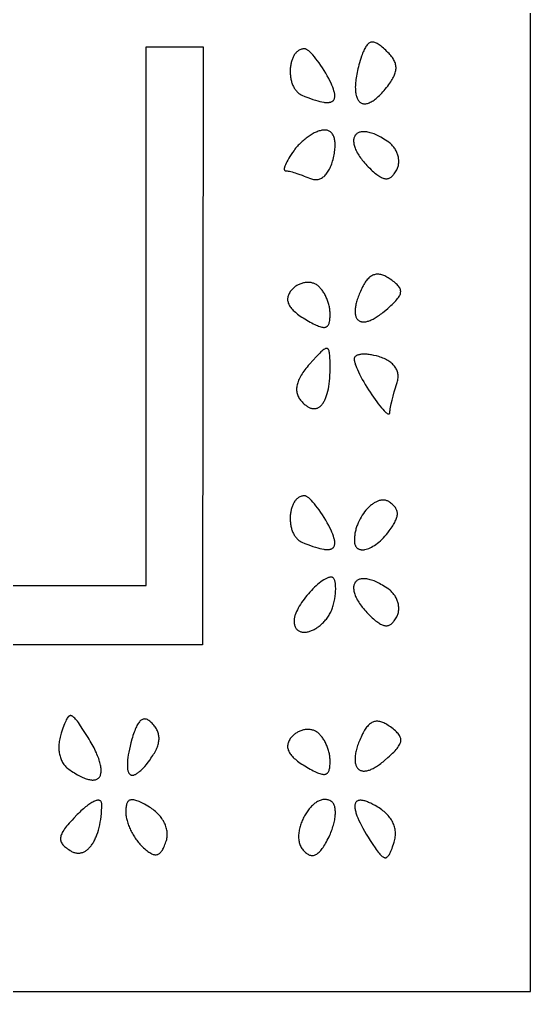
# Model space of a CAD drawing. Extents: x -452 to 452, y -1000 to 1000.
# Drawn here: x 294.4 to 452.5, y -1000 to -699.2 of the extents above; entities that cross this region are included whole.
import ezdxf

# ---------------------------------------------------------------- set-up
doc = ezdxf.new("R2010")
doc.units = 0
doc.layers.add('LAYER_1', color=18, linetype='CONTINUOUS')

msp = doc.modelspace()

# ---------------------------------------------------------------- linework, layer by layer
at = {"layer": 'LAYER_1'}
for points in [[(0, -1000), (452.5, -1000), (452.5, 1000), (-452.5, 1000), (-452.5, -1000)], [(407.7, -708.71), (407.33, -708.37), (406.97, -708.05), (406.62, -707.76), (406.29, -707.49), (405.97, -707.25), (405.66, -707.03), (405.36, -706.84), (405.08, -706.67), (404.8, -706.53), (404.53, -706.41), (404.28, -706.32), (404.03, -706.26), (403.79, -706.22), (403.55, -706.21), (403.33, -706.22), (403.11, -706.26), (402.9, -706.33), (402.7, -706.43), (402.5, -706.55), (402.3, -706.69), (402.11, -706.87), (401.93, -707.07), (401.75, -707.3), (401.57, -707.55), (401.4, -707.83), (401.22, -708.15), (401.05, -708.48), (400.88, -708.85), (400.72, -709.24), (400.55, -709.66), (400.38, -710.11), (400.22, -710.59), (399.99, -711.26), (399.78, -711.93), (399.59, -712.57), (399.4, -713.21), (399.24, -713.82), (399.09, -714.43), (398.95, -715.02), (398.82, -715.59), (398.71, -716.15), (398.61, -716.7), (398.53, -717.23), (398.45, -717.75), (398.4, -718.24), (398.35, -718.73), (398.32, -719.2), (398.29, -719.65), (398.28, -720.09), (398.29, -720.51), (398.3, -720.91), (398.33, -721.3), (398.37, -721.66), (398.42, -722.02), (398.48, -722.35), (398.55, -722.67), (398.63, -722.97), (398.73, -723.26), (398.83, -723.52), (398.95, -723.77), (399.07, -724), (399.21, -724.21), (399.35, -724.4), (399.51, -724.58), (399.67, -724.73), (399.84, -724.87), (400.03, -724.98), (400.22, -725.08), (400.42, -725.16), (400.63, -725.22), (400.85, -725.26), (401.08, -725.28), (401.31, -725.27), (401.56, -725.25), (401.81, -725.21), (402.07, -725.15), (402.34, -725.06), (402.61, -724.96), (402.9, -724.83), (403.19, -724.69), (403.48, -724.52), (403.79, -724.33), (404.1, -724.11), (404.41, -723.88), (404.74, -723.62), (405.07, -723.35), (405.4, -723.04), (405.74, -722.72), (406.09, -722.37), (406.44, -722), (406.8, -721.61), (407.17, -721.2), (407.53, -720.76), (407.91, -720.29), (408.29, -719.81), (408.67, -719.29), (408.96, -718.89), (409.23, -718.5), (409.48, -718.12), (409.71, -717.74), (409.91, -717.38), (410.1, -717.02), (410.27, -716.67), (410.42, -716.33), (410.54, -715.99), (410.65, -715.66), (410.74, -715.33), (410.8, -715.01), (410.85, -714.69), (410.87, -714.37), (410.87, -714.06), (410.85, -713.75), (410.82, -713.44), (410.76, -713.14), (410.68, -712.83), (410.57, -712.53), (410.45, -712.22), (410.31, -711.92), (410.14, -711.61), (409.96, -711.3), (409.75, -710.99), (409.52, -710.68), (409.27, -710.36), (409, -710.04), (408.71, -709.71), (408.39, -709.38), (408.06, -709.05)], [(351.23, -707.7), (350.99, -892.7), (197.29, -892.7), (197.29, -874.38), (333.59, -874.38), (333.59, -707.7)], [(382.55, -708.26), (382.3, -708.27), (382.06, -708.29), (381.82, -708.34), (381.59, -708.39), (381.37, -708.47), (381.16, -708.56), (380.95, -708.66), (380.75, -708.78), (380.56, -708.91), (380.37, -709.06), (380.19, -709.22), (380.02, -709.39), (379.86, -709.57), (379.7, -709.76), (379.55, -709.96), (379.41, -710.18), (379.27, -710.4), (379.14, -710.63), (379.02, -710.87), (378.91, -711.12), (378.81, -711.38), (378.71, -711.64), (378.62, -711.91), (378.53, -712.19), (378.46, -712.47), (378.39, -712.76), (378.33, -713.05), (378.28, -713.35), (378.23, -713.65), (378.2, -713.95), (378.17, -714.26), (378.14, -714.57), (378.13, -714.88), (378.12, -715.19), (378.13, -715.5), (378.14, -715.81), (378.15, -716.12), (378.18, -716.43), (378.21, -716.74), (378.25, -717.05), (378.3, -717.36), (378.36, -717.66), (378.43, -717.96), (378.5, -718.25), (378.58, -718.54), (378.67, -718.83), (378.77, -719.11), (378.88, -719.39), (378.99, -719.65), (379.12, -719.92), (379.25, -720.17), (379.39, -720.42), (379.53, -720.65), (379.69, -720.88), (379.86, -721.1), (380.03, -721.31), (380.21, -721.51), (380.4, -721.7), (380.6, -721.88), (380.81, -722.05), (381.02, -722.2), (381.25, -722.34), (381.48, -722.47), (381.73, -722.58), (382.66, -722.98), (383.54, -723.34), (384.39, -723.66), (385.18, -723.94), (385.93, -724.19), (386.64, -724.4), (387.3, -724.57), (387.92, -724.71), (388.49, -724.81), (388.76, -724.85), (389.02, -724.87), (389.27, -724.89), (389.5, -724.9), (389.73, -724.9), (389.94, -724.88), (390.15, -724.86), (390.34, -724.83), (390.52, -724.8), (390.69, -724.75), (390.85, -724.69), (391, -724.62), (391.14, -724.54), (391.26, -724.46), (391.38, -724.36), (391.48, -724.26), (391.58, -724.14), (391.66, -724.02), (391.73, -723.88), (391.79, -723.74), (391.84, -723.59), (391.88, -723.43), (391.91, -723.25), (391.93, -723.07), (391.94, -722.88), (391.93, -722.68), (391.92, -722.47), (391.89, -722.25), (391.86, -722.02), (391.81, -721.78), (391.75, -721.53), (391.68, -721.28), (391.52, -720.73), (391.31, -720.15), (391.05, -719.52), (390.76, -718.86), (390.42, -718.16), (390.04, -717.42), (389.62, -716.64), (389.13, -715.79), (388.64, -714.96), (388.13, -714.16), (387.63, -713.39), (387.12, -712.65), (386.61, -711.96), (386.11, -711.32), (385.63, -710.72), (385.15, -710.18), (384.7, -709.7), (384.48, -709.48), (384.27, -709.27), (384.06, -709.09), (383.86, -708.92), (383.66, -708.77), (383.48, -708.64), (383.3, -708.52), (383.13, -708.43), (382.97, -708.36), (382.82, -708.3), (382.68, -708.27)], [(388.73, -733.41), (388.48, -733.42), (388.22, -733.44), (387.95, -733.48), (387.68, -733.54), (387.4, -733.61), (387.11, -733.69), (386.81, -733.79), (386.51, -733.91), (386.21, -734.03), (385.9, -734.17), (385.59, -734.32), (385.27, -734.49), (384.96, -734.66), (384.64, -734.85), (384.32, -735.05), (384, -735.26), (383.68, -735.48), (383.36, -735.7), (383.04, -735.94), (382.73, -736.19), (382.42, -736.44), (382.11, -736.71), (381.8, -736.98), (381.5, -737.26), (381.21, -737.54), (380.91, -737.83), (380.63, -738.13), (380.35, -738.43), (380.08, -738.74), (379.82, -739.06), (379.57, -739.37), (379.33, -739.7), (378.87, -740.34), (378.44, -740.96), (378.04, -741.56), (377.69, -742.14), (377.37, -742.69), (377.09, -743.21), (376.85, -743.69), (376.65, -744.14), (376.49, -744.54), (376.38, -744.91), (376.34, -745.07), (376.31, -745.22), (376.3, -745.36), (376.29, -745.49), (376.3, -745.6), (376.32, -745.7), (376.35, -745.79), (376.4, -745.86), (376.46, -745.91), (376.53, -745.95), (376.61, -745.98), (376.71, -745.98), (376.94, -746), (377.22, -746.03), (377.55, -746.09), (377.91, -746.17), (378.32, -746.27), (378.75, -746.38), (379.22, -746.52), (379.71, -746.67), (380.23, -746.84), (380.76, -747.02), (381.86, -747.41), (382.42, -747.63), (382.99, -747.85), (383.55, -748.08), (384.11, -748.32), (384.43, -748.44), (384.74, -748.55), (385.04, -748.63), (385.35, -748.69), (385.64, -748.72), (385.94, -748.74), (386.23, -748.73), (386.51, -748.71), (386.79, -748.66), (387.07, -748.59), (387.34, -748.5), (387.6, -748.39), (387.86, -748.26), (388.12, -748.11), (388.36, -747.93), (388.6, -747.74), (388.84, -747.53), (389.07, -747.3), (389.29, -747.04), (389.51, -746.77), (389.71, -746.48), (389.92, -746.17), (390.11, -745.84), (390.3, -745.49), (390.48, -745.12), (390.65, -744.74), (390.81, -744.33), (390.97, -743.91), (391.12, -743.46), (391.25, -743), (391.38, -742.53), (391.51, -742.03), (391.62, -741.53), (391.71, -741.04), (391.8, -740.57), (391.87, -740.11), (391.93, -739.66), (391.97, -739.23), (392, -738.81), (392.02, -738.41), (392.03, -738.02), (392.02, -737.64), (392, -737.28), (391.97, -736.93), (391.92, -736.6), (391.86, -736.28), (391.79, -735.98), (391.71, -735.7), (391.61, -735.43), (391.5, -735.17), (391.38, -734.94), (391.25, -734.71), (391.11, -734.51), (390.95, -734.32), (390.78, -734.15), (390.6, -734), (390.41, -733.86), (390.2, -733.74), (389.99, -733.64), (389.76, -733.56), (389.52, -733.49), (389.27, -733.45), (389.01, -733.42)], [(408.63, -737.2), (408.13, -736.85), (407.63, -736.52), (407.15, -736.21), (406.68, -735.93), (406.22, -735.66), (405.77, -735.41), (405.33, -735.19), (404.9, -734.98), (404.48, -734.79), (404.07, -734.62), (403.67, -734.47), (403.29, -734.34), (402.91, -734.23), (402.55, -734.13), (402.19, -734.05), (401.85, -733.99), (401.53, -733.95), (401.21, -733.92), (400.91, -733.91), (400.62, -733.91), (400.34, -733.93), (400.07, -733.97), (399.82, -734.02), (399.58, -734.08), (399.36, -734.17), (399.15, -734.26), (398.95, -734.37), (398.77, -734.49), (398.6, -734.63), (398.45, -734.78), (398.31, -734.94), (398.18, -735.12), (398.08, -735.3), (397.98, -735.5), (397.9, -735.71), (397.84, -735.94), (397.79, -736.17), (397.76, -736.42), (397.75, -736.67), (397.75, -736.94), (397.77, -737.21), (397.8, -737.5), (397.85, -737.79), (397.92, -738.1), (398.01, -738.41), (398.11, -738.73), (398.23, -739.06), (398.37, -739.4), (398.53, -739.75), (398.7, -740.1), (398.9, -740.46), (399.11, -740.83), (399.34, -741.2), (399.59, -741.58), (399.86, -741.97), (400.15, -742.36), (400.45, -742.76), (400.78, -743.16), (401.13, -743.57), (401.5, -743.98), (401.88, -744.4), (402.29, -744.82), (402.72, -745.25), (403.17, -745.68), (403.54, -746.01), (403.89, -746.33), (404.23, -746.62), (404.57, -746.9), (404.89, -747.15), (405.2, -747.38), (405.51, -747.58), (405.8, -747.77), (406.08, -747.93), (406.36, -748.08), (406.63, -748.2), (406.89, -748.3), (407.14, -748.37), (407.39, -748.43), (407.63, -748.46), (407.86, -748.47), (408.09, -748.46), (408.31, -748.43), (408.53, -748.38), (408.74, -748.31), (408.95, -748.21), (409.15, -748.09), (409.35, -747.95), (409.55, -747.79), (409.75, -747.61), (409.94, -747.4), (410.14, -747.18), (410.33, -746.93), (410.52, -746.66), (410.71, -746.37), (410.89, -746.05), (411.08, -745.72), (411.21, -745.47), (411.33, -745.21), (411.43, -744.94), (411.51, -744.67), (411.59, -744.39), (411.64, -744.11), (411.69, -743.83), (411.71, -743.54), (411.73, -743.25), (411.73, -742.96), (411.72, -742.67), (411.69, -742.38), (411.65, -742.09), (411.6, -741.79), (411.54, -741.5), (411.46, -741.21), (411.37, -740.92), (411.27, -740.64), (411.15, -740.35), (411.03, -740.07), (410.89, -739.8), (410.74, -739.53), (410.58, -739.26), (410.4, -739), (410.22, -738.75), (410.02, -738.5), (409.82, -738.26), (409.6, -738.03), (409.37, -737.81), (409.13, -737.59), (408.88, -737.39)], [(409.11, -779.54), (408.76, -779.31), (408.42, -779.09), (408.08, -778.89), (407.75, -778.72), (407.42, -778.56), (407.1, -778.42), (406.79, -778.31), (406.48, -778.21), (406.17, -778.13), (405.87, -778.08), (405.58, -778.04), (405.29, -778.03), (405.01, -778.03), (404.73, -778.05), (404.46, -778.1), (404.19, -778.16), (403.93, -778.25), (403.67, -778.35), (403.42, -778.48), (403.17, -778.62), (402.92, -778.79), (402.68, -778.97), (402.45, -779.18), (402.21, -779.41), (401.99, -779.66), (401.76, -779.92), (401.54, -780.21), (401.33, -780.52), (401.11, -780.85), (400.91, -781.2), (400.7, -781.57), (400.5, -781.96), (400.27, -782.43), (400.06, -782.89), (399.85, -783.34), (399.66, -783.78), (399.48, -784.22), (399.32, -784.64), (399.16, -785.05), (399.02, -785.46), (398.89, -785.85), (398.77, -786.24), (398.67, -786.61), (398.57, -786.98), (398.49, -787.33), (398.42, -787.68), (398.36, -788.01), (398.31, -788.34), (398.27, -788.65), (398.24, -788.96), (398.22, -789.25), (398.22, -789.53), (398.22, -789.8), (398.24, -790.06), (398.27, -790.31), (398.3, -790.55), (398.35, -790.78), (398.41, -790.99), (398.48, -791.19), (398.55, -791.39), (398.64, -791.57), (398.74, -791.73), (398.85, -791.89), (398.96, -792.03), (399.09, -792.16), (399.22, -792.28), (399.37, -792.39), (399.52, -792.48), (399.69, -792.57), (399.86, -792.63), (400.04, -792.69), (400.23, -792.73), (400.43, -792.76), (400.64, -792.78), (400.86, -792.78), (401.08, -792.77), (401.31, -792.74), (401.56, -792.71), (401.81, -792.65), (402.06, -792.59), (402.33, -792.51), (402.6, -792.41), (402.88, -792.3), (403.17, -792.18), (403.47, -792.04), (403.77, -791.89), (404.08, -791.72), (404.4, -791.54), (404.73, -791.35), (405.06, -791.13), (405.4, -790.91), (405.75, -790.66), (406.1, -790.41), (406.46, -790.13), (406.83, -789.85), (407.2, -789.54), (408.31, -788.6), (408.82, -788.16), (409.29, -787.74), (409.72, -787.34), (410.12, -786.95), (410.49, -786.58), (410.82, -786.23), (411.12, -785.89), (411.38, -785.56), (411.62, -785.24), (411.81, -784.94), (411.98, -784.64), (412.11, -784.35), (412.21, -784.07), (412.28, -783.8), (412.3, -783.67), (412.31, -783.53), (412.32, -783.4), (412.32, -783.27), (412.31, -783.14), (412.29, -783.01), (412.26, -782.89), (412.23, -782.76), (412.14, -782.51), (412.02, -782.25), (411.86, -782), (411.68, -781.75), (411.46, -781.49), (411.22, -781.23), (410.94, -780.96), (410.63, -780.7), (410.3, -780.42), (409.93, -780.14), (409.54, -779.85)], [(386.44, -781.39), (386.23, -781.25), (386.01, -781.13), (385.78, -781.01), (385.55, -780.91), (385.31, -780.82), (385.07, -780.75), (384.82, -780.68), (384.57, -780.63), (384.32, -780.59), (384.06, -780.57), (383.8, -780.55), (383.53, -780.55), (383.27, -780.56), (383, -780.58), (382.74, -780.61), (382.47, -780.66), (382.2, -780.71), (381.94, -780.78), (381.68, -780.86), (381.41, -780.95), (381.15, -781.05), (380.9, -781.16), (380.64, -781.28), (380.4, -781.41), (380.15, -781.56), (379.91, -781.71), (379.68, -781.87), (379.45, -782.05), (379.23, -782.23), (379.01, -782.43), (378.8, -782.63), (378.6, -782.85), (378.37, -783.12), (378.16, -783.39), (377.98, -783.67), (377.82, -783.94), (377.68, -784.21), (377.56, -784.49), (377.47, -784.76), (377.4, -785.03), (377.35, -785.31), (377.32, -785.58), (377.32, -785.85), (377.34, -786.13), (377.39, -786.41), (377.46, -786.68), (377.55, -786.96), (377.66, -787.24), (377.8, -787.52), (377.96, -787.8), (378.14, -788.08), (378.35, -788.36), (378.57, -788.64), (378.83, -788.93), (379.1, -789.21), (379.4, -789.5), (379.73, -789.79), (380.07, -790.08), (380.44, -790.37), (380.84, -790.66), (381.25, -790.96), (381.69, -791.26), (382.16, -791.55), (382.65, -791.85), (383.78, -792.52), (384.3, -792.82), (384.8, -793.09), (385.27, -793.34), (385.72, -793.56), (386.14, -793.76), (386.54, -793.94), (386.91, -794.09), (387.27, -794.21), (387.6, -794.31), (387.91, -794.39), (388.19, -794.43), (388.46, -794.46), (388.71, -794.46), (388.94, -794.43), (389.15, -794.37), (389.24, -794.34), (389.34, -794.29), (389.43, -794.24), (389.51, -794.19), (389.59, -794.13), (389.67, -794.06), (389.81, -793.9), (389.94, -793.71), (390.05, -793.5), (390.15, -793.27), (390.23, -793), (390.3, -792.71), (390.36, -792.39), (390.41, -792.05), (390.44, -791.67), (390.46, -791.28), (390.48, -790.85), (390.48, -790.39), (390.48, -790.07), (390.46, -789.75), (390.44, -789.42), (390.4, -789.09), (390.36, -788.76), (390.3, -788.43), (390.24, -788.1), (390.16, -787.77), (390.08, -787.44), (389.99, -787.11), (389.9, -786.78), (389.79, -786.46), (389.68, -786.14), (389.56, -785.82), (389.43, -785.51), (389.3, -785.2), (389.16, -784.89), (389.01, -784.6), (388.86, -784.31), (388.7, -784.02), (388.53, -783.75), (388.36, -783.48), (388.19, -783.22), (388.01, -782.97), (387.83, -782.73), (387.64, -782.5), (387.45, -782.29), (387.25, -782.08), (387.05, -781.89), (386.85, -781.71), (386.65, -781.54)], [(390.48, -807.27), (390.48, -805.84), (390.46, -804.6), (390.44, -804.05), (390.41, -803.55), (390.38, -803.09), (390.33, -802.68), (390.28, -802.31), (390.22, -801.99), (390.14, -801.71), (390.05, -801.48), (390, -801.38), (389.95, -801.29), (389.89, -801.21), (389.83, -801.15), (389.77, -801.09), (389.7, -801.04), (389.63, -801.01), (389.55, -800.99), (389.47, -800.97), (389.39, -800.97), (389.3, -800.98), (389.2, -801), (389.1, -801.03), (389, -801.08), (388.77, -801.19), (388.53, -801.35), (388.26, -801.55), (387.97, -801.79), (387.65, -802.08), (387.31, -802.4), (386.94, -802.77), (386.55, -803.18), (386.13, -803.63), (385.19, -804.65), (384.13, -805.84), (383.74, -806.29), (383.36, -806.74), (383.01, -807.18), (382.68, -807.61), (382.36, -808.04), (382.07, -808.46), (381.8, -808.87), (381.55, -809.27), (381.31, -809.67), (381.1, -810.07), (380.91, -810.45), (380.74, -810.83), (380.59, -811.21), (380.46, -811.58), (380.35, -811.94), (380.27, -812.29), (380.2, -812.65), (380.15, -812.99), (380.12, -813.33), (380.11, -813.66), (380.13, -813.99), (380.16, -814.32), (380.21, -814.64), (380.29, -814.95), (380.38, -815.26), (380.49, -815.56), (380.63, -815.86), (380.78, -816.15), (380.95, -816.44), (381.15, -816.73), (381.36, -817.01), (381.59, -817.29), (381.82, -817.54), (382.05, -817.77), (382.27, -817.99), (382.5, -818.2), (382.72, -818.39), (382.94, -818.57), (383.16, -818.73), (383.37, -818.88), (383.59, -819.02), (383.8, -819.14), (384.01, -819.25), (384.22, -819.34), (384.43, -819.42), (384.64, -819.49), (384.84, -819.54), (385.04, -819.58), (385.24, -819.61), (385.43, -819.62), (385.62, -819.62), (385.81, -819.61), (386, -819.58), (386.19, -819.54), (386.37, -819.49), (386.55, -819.43), (386.72, -819.35), (386.9, -819.26), (387.07, -819.16), (387.23, -819.04), (387.4, -818.91), (387.56, -818.77), (387.71, -818.62), (387.87, -818.46), (388.02, -818.28), (388.16, -818.09), (388.3, -817.89), (388.44, -817.68), (388.58, -817.45), (388.71, -817.22), (388.83, -816.97), (388.96, -816.71), (389.07, -816.44), (389.19, -816.16), (389.3, -815.87), (389.4, -815.56), (389.5, -815.25), (389.6, -814.92), (389.78, -814.24), (389.94, -813.51), (390.08, -812.74), (390.2, -811.93), (390.3, -811.08), (390.38, -810.18), (390.44, -809.25), (390.47, -808.28)], [(411.15, -811.85), (411.26, -811.5), (411.35, -811.15), (411.42, -810.8), (411.48, -810.46), (411.51, -810.12), (411.52, -809.79), (411.52, -809.47), (411.49, -809.15), (411.45, -808.83), (411.39, -808.52), (411.31, -808.22), (411.21, -807.92), (411.09, -807.63), (410.96, -807.34), (410.81, -807.06), (410.64, -806.79), (410.45, -806.52), (410.24, -806.27), (410.02, -806.02), (409.78, -805.77), (409.52, -805.54), (409.24, -805.31), (408.95, -805.09), (408.64, -804.88), (408.31, -804.68), (407.97, -804.48), (407.61, -804.3), (407.23, -804.12), (406.84, -803.96), (406.43, -803.8), (406.01, -803.65), (405.57, -803.52), (404.79, -803.3), (404.03, -803.13), (403.3, -802.98), (402.95, -802.93), (402.6, -802.88), (402.26, -802.84), (401.93, -802.81), (401.61, -802.79), (401.3, -802.77), (401, -802.77), (400.71, -802.77), (400.43, -802.79), (400.17, -802.81), (399.91, -802.84), (399.67, -802.87), (399.45, -802.92), (399.23, -802.97), (399.03, -803.04), (398.85, -803.11), (398.68, -803.19), (398.52, -803.28), (398.39, -803.37), (398.27, -803.47), (398.16, -803.59), (398.08, -803.71), (398.01, -803.83), (397.96, -803.97), (397.93, -804.11), (397.92, -804.26), (397.93, -804.45), (397.95, -804.66), (397.99, -804.89), (398.04, -805.13), (398.11, -805.39), (398.19, -805.66), (398.28, -805.94), (398.39, -806.24), (398.64, -806.87), (398.93, -807.55), (399.26, -808.26), (399.62, -809), (400.02, -809.77), (400.45, -810.55), (400.9, -811.35), (401.37, -812.16), (401.86, -812.97), (402.36, -813.77), (402.87, -814.56), (403.38, -815.34), (403.9, -816.09), (404.41, -816.82), (404.91, -817.51), (405.4, -818.17), (405.87, -818.77), (406.33, -819.33), (406.76, -819.82), (407.17, -820.26), (407.54, -820.62), (407.72, -820.78), (407.88, -820.91), (408.04, -821.03), (408.18, -821.12), (408.32, -821.19), (408.44, -821.24), (408.55, -821.27), (408.65, -821.27), (408.74, -821.24), (408.81, -821.2), (408.87, -821.12), (408.91, -821.02), (408.95, -820.89), (408.96, -820.73), (408.98, -820.42), (409.03, -820.05), (409.09, -819.63), (409.17, -819.17), (409.27, -818.66), (409.38, -818.13), (409.65, -816.97), (409.97, -815.73), (410.34, -814.43), (410.73, -813.13), (410.94, -812.49)], [(382.55, -846.59), (382.3, -846.6), (382.06, -846.62), (381.82, -846.67), (381.59, -846.72), (381.37, -846.8), (381.16, -846.89), (380.95, -846.99), (380.75, -847.11), (380.56, -847.24), (380.37, -847.39), (380.19, -847.55), (380.02, -847.72), (379.86, -847.9), (379.7, -848.09), (379.55, -848.29), (379.41, -848.51), (379.27, -848.73), (379.14, -848.96), (379.02, -849.2), (378.91, -849.45), (378.81, -849.71), (378.71, -849.97), (378.62, -850.24), (378.53, -850.52), (378.46, -850.8), (378.39, -851.09), (378.33, -851.38), (378.28, -851.68), (378.23, -851.98), (378.2, -852.28), (378.17, -852.59), (378.14, -852.9), (378.13, -853.21), (378.12, -853.52), (378.13, -853.83), (378.14, -854.14), (378.15, -854.45), (378.18, -854.76), (378.21, -855.07), (378.25, -855.38), (378.3, -855.69), (378.36, -855.99), (378.43, -856.29), (378.5, -856.58), (378.58, -856.87), (378.67, -857.16), (378.77, -857.44), (378.88, -857.72), (378.99, -857.98), (379.12, -858.25), (379.25, -858.5), (379.39, -858.75), (379.53, -858.98), (379.69, -859.21), (379.86, -859.43), (380.03, -859.64), (380.21, -859.84), (380.4, -860.03), (380.6, -860.21), (380.81, -860.38), (381.02, -860.53), (381.25, -860.67), (381.48, -860.8), (381.73, -860.91), (382.66, -861.31), (383.54, -861.67), (384.39, -861.99), (385.18, -862.27), (385.93, -862.52), (386.64, -862.73), (387.3, -862.9), (387.92, -863.04), (388.49, -863.14), (388.76, -863.18), (389.02, -863.2), (389.27, -863.22), (389.5, -863.23), (389.73, -863.23), (389.94, -863.22), (390.15, -863.19), (390.34, -863.16), (390.52, -863.13), (390.69, -863.08), (390.85, -863.02), (391, -862.95), (391.14, -862.88), (391.26, -862.79), (391.38, -862.69), (391.48, -862.59), (391.58, -862.47), (391.66, -862.35), (391.73, -862.21), (391.79, -862.07), (391.84, -861.92), (391.88, -861.76), (391.91, -861.58), (391.93, -861.4), (391.94, -861.21), (391.93, -861.01), (391.92, -860.8), (391.89, -860.58), (391.86, -860.35), (391.81, -860.11), (391.75, -859.86), (391.68, -859.61), (391.52, -859.06), (391.31, -858.48), (391.05, -857.85), (390.76, -857.19), (390.42, -856.49), (390.04, -855.75), (389.62, -854.97), (389.13, -854.12), (388.64, -853.29), (388.13, -852.49), (387.63, -851.72), (387.12, -850.98), (386.61, -850.29), (386.11, -849.65), (385.63, -849.05), (385.15, -848.51), (384.7, -848.03), (384.48, -847.81), (384.27, -847.6), (384.06, -847.42), (383.86, -847.25), (383.66, -847.1), (383.48, -846.97), (383.3, -846.85), (383.13, -846.76), (382.97, -846.69), (382.82, -846.63), (382.68, -846.6)], [(408.84, -848.52), (408.65, -848.4), (408.46, -848.29), (408.26, -848.19), (408.06, -848.11), (407.86, -848.05), (407.65, -847.99), (407.44, -847.95), (407.23, -847.93), (407.02, -847.91), (406.8, -847.91), (406.59, -847.92), (406.37, -847.95), (406.15, -847.98), (405.92, -848.03), (405.7, -848.09), (405.48, -848.15), (405.25, -848.24), (405.03, -848.33), (404.8, -848.43), (404.58, -848.54), (404.35, -848.66), (404.13, -848.8), (403.9, -848.94), (403.68, -849.09), (403.46, -849.25), (403.24, -849.42), (403.02, -849.6), (402.8, -849.78), (402.38, -850.18), (401.96, -850.61), (401.55, -851.07), (401.16, -851.55), (400.78, -852.06), (400.42, -852.6), (400.07, -853.16), (399.75, -853.73), (399.45, -854.33), (399.17, -854.94), (398.91, -855.57), (398.8, -855.89), (398.69, -856.21), (398.58, -856.53), (398.49, -856.86), (398.4, -857.19), (398.32, -857.52), (398.25, -857.85), (398.18, -858.19), (398.13, -858.52), (398.08, -858.86), (398.04, -859.2), (398.01, -859.53), (397.99, -859.87), (397.98, -860.21), (397.98, -860.45), (397.99, -860.68), (398.01, -860.89), (398.03, -861.1), (398.07, -861.3), (398.11, -861.49), (398.17, -861.67), (398.23, -861.84), (398.29, -862), (398.37, -862.15), (398.45, -862.29), (398.54, -862.42), (398.64, -862.54), (398.75, -862.65), (398.86, -862.76), (398.97, -862.85), (399.1, -862.93), (399.23, -863.01), (399.37, -863.08), (399.51, -863.14), (399.66, -863.18), (399.81, -863.22), (399.97, -863.25), (400.13, -863.28), (400.3, -863.29), (400.47, -863.29), (400.65, -863.29), (400.84, -863.28), (401.02, -863.26), (401.21, -863.23), (401.61, -863.14), (402.01, -863.02), (402.43, -862.87), (402.86, -862.68), (403.3, -862.46), (403.75, -862.21), (404.21, -861.93), (404.67, -861.62), (405.13, -861.27), (405.6, -860.9), (406.06, -860.49), (406.53, -860.06), (407, -859.59), (407.46, -859.1), (407.91, -858.57), (408.36, -858.02), (408.8, -857.44), (409.1, -857.03), (409.38, -856.63), (409.64, -856.24), (409.89, -855.86), (410.11, -855.5), (410.31, -855.15), (410.5, -854.81), (410.66, -854.48), (410.81, -854.16), (410.93, -853.85), (411.04, -853.54), (411.13, -853.25), (411.2, -852.97), (411.25, -852.69), (411.28, -852.42), (411.29, -852.15), (411.28, -851.9), (411.25, -851.65), (411.2, -851.4), (411.14, -851.16), (411.05, -850.93), (410.95, -850.7), (410.82, -850.47), (410.68, -850.25), (410.52, -850.02), (410.34, -849.81), (410.14, -849.59), (409.92, -849.37), (409.68, -849.16), (409.42, -848.95), (409.14, -848.73)], [(390.88, -871.74), (390.71, -871.75), (390.53, -871.77), (390.35, -871.8), (390.16, -871.84), (389.97, -871.9), (389.77, -871.97), (389.57, -872.05), (389.36, -872.15), (389.15, -872.25), (388.93, -872.36), (388.49, -872.62), (388.03, -872.92), (387.57, -873.25), (387.1, -873.62), (386.62, -874.02), (386.14, -874.44), (385.65, -874.89), (385.17, -875.36), (384.7, -875.86), (384.23, -876.37), (383.76, -876.89), (383.31, -877.43), (382.87, -877.98), (382.45, -878.53), (382.04, -879.09), (381.65, -879.65), (381.29, -880.21), (380.95, -880.76), (380.63, -881.31), (380.34, -881.85), (380.09, -882.38), (379.86, -882.89), (379.68, -883.39), (379.6, -883.63), (379.53, -883.86), (379.47, -884.09), (379.42, -884.32), (379.38, -884.54), (379.35, -884.75), (379.33, -884.96), (379.33, -885.15), (379.33, -885.48), (379.36, -885.79), (379.39, -886.09), (379.44, -886.37), (379.51, -886.63), (379.59, -886.87), (379.67, -887.1), (379.78, -887.32), (379.89, -887.52), (380.02, -887.71), (380.15, -887.87), (380.3, -888.03), (380.45, -888.17), (380.62, -888.3), (380.8, -888.41), (380.98, -888.51), (381.17, -888.59), (381.37, -888.66), (381.58, -888.72), (381.79, -888.76), (382.01, -888.79), (382.24, -888.81), (382.47, -888.81), (382.71, -888.8), (382.96, -888.78), (383.2, -888.75), (383.45, -888.7), (383.71, -888.64), (383.97, -888.57), (384.23, -888.49), (384.49, -888.4), (384.75, -888.3), (385.02, -888.18), (385.29, -888.06), (385.55, -887.92), (385.82, -887.78), (386.09, -887.62), (386.35, -887.45), (386.62, -887.27), (386.88, -887.09), (387.14, -886.89), (387.4, -886.68), (387.66, -886.47), (387.91, -886.24), (388.16, -886.01), (388.4, -885.77), (388.64, -885.52), (388.87, -885.26), (389.1, -884.99), (389.32, -884.72), (389.54, -884.43), (389.75, -884.14), (389.95, -883.85), (390.14, -883.54), (390.33, -883.23), (390.51, -882.91), (390.68, -882.58), (390.83, -882.25), (390.98, -881.91), (391.12, -881.56), (391.25, -881.21), (391.36, -880.86), (391.47, -880.49), (391.56, -880.12), (391.75, -879.27), (391.9, -878.44), (392.02, -877.64), (392.11, -876.87), (392.17, -876.14), (392.2, -875.44), (392.2, -875.12), (392.19, -874.8), (392.18, -874.49), (392.16, -874.2), (392.14, -873.92), (392.1, -873.66), (392.06, -873.41), (392.01, -873.18), (391.96, -872.96), (391.89, -872.76), (391.82, -872.57), (391.75, -872.4), (391.66, -872.25), (391.57, -872.12), (391.47, -872), (391.37, -871.91), (391.26, -871.84), (391.14, -871.78), (391.01, -871.75)], [(408.63, -875.53), (408.13, -875.18), (407.63, -874.85), (407.15, -874.54), (406.68, -874.26), (406.22, -873.99), (405.77, -873.74), (405.33, -873.52), (404.9, -873.31), (404.48, -873.12), (404.07, -872.95), (403.67, -872.8), (403.29, -872.67), (402.91, -872.56), (402.55, -872.46), (402.19, -872.38), (401.85, -872.32), (401.53, -872.28), (401.21, -872.25), (400.91, -872.24), (400.62, -872.24), (400.34, -872.26), (400.07, -872.3), (399.82, -872.35), (399.58, -872.42), (399.36, -872.5), (399.15, -872.59), (398.95, -872.7), (398.77, -872.82), (398.6, -872.96), (398.45, -873.11), (398.31, -873.27), (398.18, -873.45), (398.08, -873.63), (397.98, -873.83), (397.9, -874.04), (397.84, -874.27), (397.79, -874.5), (397.76, -874.75), (397.75, -875), (397.75, -875.27), (397.77, -875.54), (397.8, -875.83), (397.85, -876.12), (397.92, -876.43), (398.01, -876.74), (398.11, -877.06), (398.23, -877.39), (398.37, -877.73), (398.53, -878.08), (398.7, -878.43), (398.9, -878.79), (399.11, -879.16), (399.34, -879.53), (399.59, -879.91), (399.86, -880.3), (400.15, -880.69), (400.45, -881.09), (400.78, -881.49), (401.13, -881.9), (401.5, -882.31), (401.88, -882.73), (402.29, -883.15), (402.72, -883.58), (403.17, -884.01), (403.54, -884.34), (403.89, -884.66), (404.23, -884.95), (404.57, -885.23), (404.89, -885.48), (405.2, -885.71), (405.51, -885.91), (405.8, -886.1), (406.08, -886.26), (406.36, -886.41), (406.63, -886.53), (406.89, -886.63), (407.14, -886.7), (407.39, -886.76), (407.63, -886.79), (407.86, -886.8), (408.09, -886.79), (408.31, -886.76), (408.53, -886.71), (408.74, -886.64), (408.95, -886.54), (409.15, -886.42), (409.35, -886.28), (409.55, -886.12), (409.75, -885.94), (409.94, -885.73), (410.14, -885.51), (410.33, -885.26), (410.52, -884.99), (410.71, -884.7), (410.89, -884.38), (411.08, -884.05), (411.21, -883.8), (411.33, -883.54), (411.43, -883.27), (411.51, -883), (411.59, -882.72), (411.64, -882.44), (411.69, -882.16), (411.71, -881.87), (411.73, -881.58), (411.73, -881.29), (411.72, -881), (411.69, -880.71), (411.65, -880.42), (411.6, -880.12), (411.54, -879.83), (411.46, -879.54), (411.37, -879.25), (411.27, -878.97), (411.15, -878.68), (411.03, -878.4), (410.89, -878.13), (410.74, -877.86), (410.58, -877.59), (410.4, -877.33), (410.22, -877.08), (410.02, -876.83), (409.82, -876.59), (409.6, -876.36), (409.37, -876.14), (409.13, -875.92), (408.88, -875.72)], [(314.84, -920.16), (313.99, -918.86), (313.24, -917.73), (312.9, -917.23), (312.58, -916.78), (312.27, -916.37), (311.99, -916), (311.72, -915.67), (311.46, -915.39), (311.22, -915.15), (311, -914.96), (310.78, -914.8), (310.68, -914.74), (310.58, -914.69), (310.48, -914.65), (310.38, -914.63), (310.29, -914.61), (310.2, -914.6), (310.1, -914.61), (310.01, -914.62), (309.93, -914.65), (309.84, -914.69), (309.75, -914.73), (309.67, -914.79), (309.58, -914.86), (309.5, -914.94), (309.33, -915.13), (309.17, -915.36), (309, -915.64), (308.84, -915.96), (308.66, -916.33), (308.49, -916.73), (308.31, -917.18), (308.12, -917.67), (307.72, -918.79), (307.28, -920.07), (307.14, -920.49), (307.02, -920.91), (306.91, -921.33), (306.82, -921.75), (306.74, -922.17), (306.67, -922.58), (306.62, -922.99), (306.58, -923.4), (306.55, -923.81), (306.54, -924.21), (306.54, -924.6), (306.55, -924.99), (306.58, -925.38), (306.62, -925.76), (306.67, -926.13), (306.74, -926.5), (306.82, -926.86), (306.91, -927.21), (307.01, -927.55), (307.13, -927.89), (307.26, -928.21), (307.4, -928.53), (307.55, -928.84), (307.72, -929.13), (307.9, -929.42), (308.09, -929.69), (308.29, -929.95), (308.5, -930.2), (308.73, -930.44), (308.96, -930.67), (309.21, -930.88), (309.47, -931.07), (309.97, -931.43), (310.46, -931.76), (310.93, -932.07), (311.4, -932.36), (311.85, -932.64), (312.29, -932.89), (312.72, -933.13), (313.14, -933.35), (313.54, -933.54), (313.94, -933.72), (314.32, -933.89), (314.68, -934.03), (315.04, -934.15), (315.38, -934.26), (315.71, -934.35), (316.03, -934.42), (316.33, -934.48), (316.63, -934.52), (316.9, -934.54), (317.17, -934.54), (317.42, -934.52), (317.66, -934.49), (317.89, -934.45), (318.1, -934.38), (318.3, -934.3), (318.49, -934.21), (318.66, -934.1), (318.82, -933.97), (318.96, -933.83), (319.09, -933.67), (319.21, -933.5), (319.31, -933.31), (319.4, -933.1), (319.48, -932.88), (319.54, -932.65), (319.59, -932.4), (319.62, -932.14), (319.64, -931.86), (319.64, -931.57), (319.63, -931.27), (319.61, -930.95), (319.57, -930.62), (319.52, -930.27), (319.45, -929.91), (319.36, -929.54), (319.26, -929.15), (319.15, -928.76), (319.02, -928.35), (318.88, -927.92), (318.72, -927.49), (318.54, -927.04), (318.35, -926.58), (318.15, -926.1), (317.93, -925.62), (317.69, -925.12), (317.44, -924.62), (317.17, -924.1), (316.88, -923.57), (316.58, -923.03), (316.27, -922.47), (315.94, -921.91), (315.59, -921.34), (315.22, -920.75)], [(335.65, -917.25), (335.4, -916.97), (335.14, -916.72), (334.9, -916.49), (334.65, -916.29), (334.42, -916.12), (334.18, -915.97), (333.95, -915.86), (333.72, -915.76), (333.5, -915.7), (333.28, -915.66), (333.07, -915.65), (332.86, -915.67), (332.65, -915.71), (332.44, -915.79), (332.24, -915.89), (332.04, -916.02), (331.85, -916.17), (331.65, -916.36), (331.46, -916.57), (331.27, -916.81), (331.09, -917.08), (330.9, -917.38), (330.72, -917.7), (330.54, -918.06), (330.36, -918.44), (330.18, -918.85), (330.01, -919.29), (329.83, -919.76), (329.66, -920.26), (329.49, -920.79), (329.32, -921.35), (329.15, -921.94), (328.86, -923.01), (328.6, -924.03), (328.38, -924.99), (328.19, -925.91), (328.04, -926.77), (327.91, -927.58), (327.82, -928.34), (327.77, -929.04), (327.74, -929.69), (327.74, -929.99), (327.74, -930.28), (327.76, -930.55), (327.78, -930.81), (327.81, -931.06), (327.84, -931.29), (327.89, -931.51), (327.94, -931.72), (327.99, -931.91), (328.06, -932.08), (328.13, -932.24), (328.21, -932.39), (328.3, -932.52), (328.39, -932.64), (328.49, -932.74), (328.6, -932.83), (328.72, -932.9), (328.84, -932.96), (328.97, -933), (329.1, -933.03), (329.24, -933.04), (329.39, -933.04), (329.54, -933.02), (329.7, -932.99), (329.87, -932.94), (330.05, -932.87), (330.22, -932.79), (330.41, -932.7), (330.6, -932.59), (330.8, -932.46), (331.01, -932.32), (331.22, -932.16), (331.43, -931.99), (331.65, -931.8), (331.88, -931.59), (332.12, -931.37), (332.6, -930.88), (333.11, -930.32), (333.63, -929.7), (334.18, -929.01), (334.76, -928.25), (335.06, -927.82), (335.36, -927.4), (335.63, -926.99), (335.88, -926.58), (336.12, -926.18), (336.34, -925.79), (336.54, -925.4), (336.72, -925.02), (336.88, -924.65), (337.03, -924.28), (337.16, -923.92), (337.26, -923.56), (337.35, -923.21), (337.43, -922.87), (337.48, -922.53), (337.52, -922.19), (337.54, -921.86), (337.54, -921.53), (337.52, -921.21), (337.48, -920.88), (337.43, -920.57), (337.36, -920.25), (337.27, -919.94), (337.16, -919.64), (337.03, -919.33), (336.89, -919.03), (336.73, -918.73), (336.55, -918.43), (336.35, -918.13), (336.14, -917.84), (335.91, -917.54)], [(409.13, -918.12), (408.77, -917.86), (408.41, -917.62), (408.07, -917.4), (407.73, -917.2), (407.39, -917.02), (407.07, -916.87), (406.75, -916.73), (406.44, -916.62), (406.14, -916.52), (405.84, -916.45), (405.55, -916.4), (405.26, -916.37), (404.98, -916.36), (404.71, -916.37), (404.44, -916.4), (404.17, -916.46), (403.91, -916.54), (403.66, -916.63), (403.41, -916.75), (403.17, -916.9), (402.93, -917.06), (402.69, -917.24), (402.46, -917.45), (402.23, -917.68), (402, -917.93), (401.78, -918.2), (401.56, -918.49), (401.34, -918.81), (401.13, -919.15), (400.92, -919.51), (400.71, -919.89), (400.5, -920.29), (400.27, -920.77), (400.05, -921.25), (399.84, -921.71), (399.64, -922.17), (399.46, -922.61), (399.29, -923.05), (399.13, -923.48), (398.99, -923.9), (398.86, -924.31), (398.74, -924.71), (398.63, -925.1), (398.53, -925.48), (398.45, -925.86), (398.38, -926.22), (398.32, -926.57), (398.27, -926.91), (398.23, -927.24), (398.21, -927.56), (398.19, -927.87), (398.19, -928.17), (398.19, -928.46), (398.21, -928.74), (398.24, -929), (398.28, -929.26), (398.33, -929.5), (398.39, -929.73), (398.46, -929.95), (398.54, -930.16), (398.63, -930.36), (398.73, -930.54), (398.84, -930.71), (398.96, -930.87), (399.09, -931.02), (399.23, -931.15), (399.38, -931.27), (399.54, -931.38), (399.71, -931.48), (399.88, -931.56), (400.07, -931.63), (400.26, -931.68), (400.46, -931.72), (400.67, -931.75), (400.89, -931.76), (401.12, -931.76), (401.36, -931.74), (401.6, -931.71), (401.86, -931.67), (402.12, -931.61), (402.38, -931.54), (402.66, -931.45), (402.94, -931.34), (403.23, -931.22), (403.53, -931.09), (403.84, -930.94), (404.15, -930.77), (404.47, -930.59), (404.79, -930.39), (405.13, -930.18), (405.47, -929.95), (405.81, -929.71), (406.17, -929.44), (406.53, -929.16), (406.89, -928.87), (407.26, -928.55), (408.38, -927.58), (408.89, -927.12), (409.36, -926.69), (409.79, -926.27), (410.19, -925.87), (410.56, -925.49), (410.89, -925.12), (411.19, -924.77), (411.46, -924.43), (411.69, -924.1), (411.89, -923.78), (412.05, -923.48), (412.18, -923.18), (412.28, -922.89), (412.32, -922.75), (412.35, -922.61), (412.37, -922.47), (412.38, -922.33), (412.39, -922.19), (412.38, -922.06), (412.37, -921.92), (412.35, -921.79), (412.33, -921.66), (412.29, -921.52), (412.2, -921.26), (412.07, -920.99), (411.92, -920.73), (411.73, -920.46), (411.51, -920.19), (411.26, -919.91), (410.98, -919.63), (410.67, -919.35), (410.33, -919.06), (409.96, -918.75), (409.56, -918.44)], [(386.44, -919.72), (386.23, -919.58), (386.01, -919.46), (385.78, -919.34), (385.55, -919.24), (385.31, -919.15), (385.07, -919.08), (384.82, -919.01), (384.57, -918.96), (384.32, -918.93), (384.06, -918.9), (383.8, -918.88), (383.53, -918.88), (383.27, -918.89), (383, -918.91), (382.74, -918.94), (382.47, -918.99), (382.2, -919.04), (381.94, -919.11), (381.68, -919.19), (381.41, -919.28), (381.15, -919.38), (380.9, -919.49), (380.64, -919.61), (380.4, -919.74), (380.15, -919.89), (379.91, -920.04), (379.68, -920.2), (379.45, -920.38), (379.23, -920.56), (379.01, -920.76), (378.8, -920.96), (378.6, -921.18), (378.37, -921.45), (378.16, -921.73), (377.98, -922), (377.82, -922.27), (377.68, -922.54), (377.56, -922.82), (377.47, -923.09), (377.4, -923.36), (377.35, -923.64), (377.32, -923.91), (377.32, -924.18), (377.34, -924.46), (377.39, -924.74), (377.46, -925.01), (377.55, -925.29), (377.66, -925.57), (377.8, -925.85), (377.96, -926.13), (378.14, -926.41), (378.35, -926.69), (378.57, -926.97), (378.83, -927.26), (379.1, -927.54), (379.4, -927.83), (379.73, -928.12), (380.07, -928.41), (380.44, -928.7), (380.84, -928.99), (381.25, -929.29), (381.69, -929.59), (382.16, -929.88), (382.65, -930.18), (383.78, -930.85), (384.3, -931.15), (384.8, -931.42), (385.27, -931.67), (385.72, -931.89), (386.14, -932.09), (386.54, -932.27), (386.91, -932.42), (387.27, -932.54), (387.6, -932.64), (387.91, -932.72), (388.19, -932.76), (388.46, -932.79), (388.71, -932.79), (388.94, -932.76), (389.15, -932.7), (389.24, -932.67), (389.34, -932.62), (389.43, -932.57), (389.51, -932.52), (389.59, -932.46), (389.67, -932.39), (389.81, -932.23), (389.94, -932.04), (390.05, -931.83), (390.15, -931.6), (390.23, -931.33), (390.3, -931.04), (390.36, -930.72), (390.41, -930.38), (390.44, -930), (390.46, -929.61), (390.48, -929.18), (390.48, -928.72), (390.48, -928.4), (390.46, -928.08), (390.44, -927.75), (390.4, -927.42), (390.36, -927.09), (390.3, -926.76), (390.24, -926.43), (390.16, -926.1), (390.08, -925.77), (389.99, -925.44), (389.9, -925.11), (389.79, -924.79), (389.68, -924.47), (389.56, -924.15), (389.43, -923.84), (389.3, -923.53), (389.16, -923.22), (389.01, -922.93), (388.86, -922.64), (388.7, -922.35), (388.53, -922.08), (388.36, -921.81), (388.19, -921.55), (388.01, -921.3), (387.83, -921.06), (387.64, -920.83), (387.45, -920.62), (387.25, -920.41), (387.05, -920.22), (386.85, -920.04), (386.65, -919.87)], [(319.82, -942.01), (319.81, -941.79), (319.78, -941.59), (319.74, -941.41), (319.67, -941.26), (319.58, -941.13), (319.48, -941.02), (319.36, -940.94), (319.22, -940.87), (319.07, -940.83), (318.9, -940.8), (318.72, -940.8), (318.52, -940.82), (318.31, -940.86), (318.09, -940.92), (317.85, -941), (317.6, -941.1), (317.33, -941.22), (317.06, -941.36), (316.77, -941.52), (316.47, -941.7), (316.17, -941.89), (315.85, -942.11), (315.52, -942.34), (315.19, -942.59), (314.84, -942.86), (314.49, -943.15), (314.13, -943.46), (313.77, -943.78), (313.39, -944.12), (313.02, -944.48), (312.63, -944.85), (312.24, -945.24), (311.14, -946.39), (310.64, -946.92), (310.17, -947.44), (309.73, -947.93), (309.33, -948.4), (308.96, -948.85), (308.63, -949.28), (308.33, -949.69), (308.06, -950.09), (307.82, -950.46), (307.62, -950.83), (307.44, -951.17), (307.3, -951.51), (307.2, -951.83), (307.12, -952.14), (307.07, -952.44), (307.06, -952.59), (307.06, -952.73), (307.06, -952.87), (307.07, -953.01), (307.09, -953.15), (307.12, -953.29), (307.15, -953.42), (307.2, -953.55), (307.3, -953.82), (307.44, -954.07), (307.61, -954.33), (307.81, -954.58), (308.03, -954.82), (308.29, -955.07), (308.57, -955.32), (308.89, -955.57), (309.23, -955.82), (309.6, -956.08), (310, -956.33), (310.24, -956.48), (310.48, -956.61), (310.72, -956.73), (310.96, -956.83), (311.2, -956.92), (311.44, -956.99), (311.67, -957.05), (311.9, -957.1), (312.14, -957.13), (312.37, -957.15), (312.6, -957.15), (312.82, -957.15), (313.05, -957.13), (313.27, -957.09), (313.49, -957.05), (313.71, -956.99), (313.93, -956.92), (314.14, -956.83), (314.36, -956.74), (314.57, -956.63), (314.77, -956.51), (314.98, -956.38), (315.18, -956.23), (315.38, -956.08), (315.57, -955.91), (315.77, -955.73), (315.95, -955.55), (316.14, -955.35), (316.32, -955.13), (316.5, -954.91), (316.68, -954.68), (316.85, -954.44), (317.02, -954.19), (317.18, -953.92), (317.34, -953.65), (317.5, -953.37), (317.65, -953.08), (317.79, -952.77), (317.94, -952.46), (318.08, -952.14), (318.21, -951.81), (318.34, -951.47), (318.58, -950.77), (318.81, -950.03), (319.01, -949.26), (319.2, -948.45), (319.36, -947.62), (319.5, -946.75), (319.61, -945.86), (319.7, -944.93), (319.77, -943.98), (319.81, -943.01)], [(334.56, -942.92), (333.55, -942.32), (333.07, -942.06), (332.62, -941.82), (332.2, -941.6), (331.79, -941.4), (331.4, -941.22), (331.04, -941.07), (330.69, -940.94), (330.36, -940.83), (330.06, -940.75), (329.77, -940.69), (329.5, -940.65), (329.24, -940.64), (329.01, -940.65), (328.79, -940.68), (328.59, -940.73), (328.4, -940.81), (328.23, -940.91), (328.08, -941.04), (327.94, -941.19), (327.82, -941.36), (327.7, -941.56), (327.61, -941.78), (327.52, -942.03), (327.45, -942.3), (327.39, -942.6), (327.34, -942.91), (327.31, -943.26), (327.28, -943.63), (327.27, -944.02), (327.26, -944.44), (327.27, -944.75), (327.29, -945.06), (327.32, -945.39), (327.37, -945.72), (327.42, -946.06), (327.49, -946.41), (327.57, -946.76), (327.67, -947.11), (327.77, -947.47), (327.88, -947.84), (328.01, -948.2), (328.14, -948.57), (328.29, -948.93), (328.44, -949.3), (328.6, -949.67), (328.77, -950.03), (328.95, -950.4), (329.14, -950.76), (329.33, -951.11), (329.53, -951.47), (329.74, -951.82), (329.96, -952.16), (330.18, -952.5), (330.41, -952.83), (330.64, -953.16), (330.88, -953.48), (331.12, -953.78), (331.37, -954.08), (331.62, -954.37), (331.88, -954.65), (332.14, -954.92), (332.4, -955.17), (332.77, -955.51), (333.12, -955.82), (333.46, -956.11), (333.79, -956.37), (334.1, -956.61), (334.41, -956.82), (334.7, -957.02), (334.98, -957.18), (335.26, -957.33), (335.52, -957.44), (335.77, -957.54), (336.02, -957.61), (336.26, -957.65), (336.48, -957.67), (336.7, -957.66), (336.92, -957.63), (337.13, -957.57), (337.33, -957.49), (337.52, -957.39), (337.71, -957.25), (337.89, -957.1), (338.07, -956.91), (338.25, -956.7), (338.42, -956.47), (338.59, -956.21), (338.75, -955.92), (338.92, -955.61), (339.08, -955.27), (339.24, -954.9), (339.39, -954.51), (339.55, -954.1), (339.7, -953.65), (339.82, -953.3), (339.91, -952.94), (339.98, -952.57), (340.03, -952.21), (340.07, -951.85), (340.08, -951.48), (340.08, -951.11), (340.06, -950.75), (340.02, -950.38), (339.96, -950.02), (339.89, -949.65), (339.79, -949.29), (339.68, -948.92), (339.56, -948.56), (339.41, -948.21), (339.25, -947.85), (339.07, -947.5), (338.88, -947.15), (338.67, -946.81), (338.44, -946.47), (338.2, -946.14), (337.95, -945.81), (337.67, -945.49), (337.39, -945.17), (337.08, -944.86), (336.76, -944.56), (336.43, -944.27), (336.09, -943.98), (335.73, -943.7), (335.35, -943.43), (334.96, -943.17)], [(390.91, -941.21), (390.66, -941.04), (390.4, -940.9), (390.13, -940.78), (389.87, -940.69), (389.6, -940.62), (389.33, -940.57), (389.05, -940.55), (388.78, -940.54), (388.51, -940.56), (388.23, -940.6), (387.96, -940.66), (387.68, -940.73), (387.41, -940.83), (387.13, -940.94), (386.86, -941.07), (386.59, -941.21), (386.32, -941.37), (386.05, -941.55), (385.79, -941.74), (385.52, -941.95), (385.27, -942.17), (385.01, -942.4), (384.76, -942.65), (384.51, -942.91), (384.27, -943.17), (384.03, -943.45), (383.8, -943.74), (383.58, -944.04), (383.36, -944.35), (383.14, -944.67), (382.93, -944.99), (382.73, -945.32), (382.54, -945.66), (382.36, -946.01), (382.18, -946.36), (382.01, -946.71), (381.85, -947.07), (381.7, -947.43), (381.56, -947.8), (381.43, -948.16), (381.31, -948.53), (381.2, -948.91), (381.1, -949.28), (381.01, -949.65), (380.93, -950.02), (380.86, -950.39), (380.81, -950.76), (380.77, -951.13), (380.74, -951.49), (380.73, -951.85), (380.73, -952.21), (380.74, -952.56), (380.77, -952.9), (380.81, -953.24), (380.87, -953.58), (380.94, -953.91), (381.03, -954.23), (381.13, -954.54), (381.25, -954.84), (381.39, -955.13), (381.55, -955.42), (381.72, -955.69), (381.91, -955.95), (382.11, -956.2), (382.38, -956.49), (382.64, -956.74), (382.89, -956.98), (383.15, -957.18), (383.4, -957.36), (383.65, -957.52), (383.9, -957.64), (384.15, -957.75), (384.39, -957.82), (384.64, -957.87), (384.88, -957.89), (385.13, -957.89), (385.37, -957.86), (385.62, -957.8), (385.86, -957.72), (386.1, -957.61), (386.35, -957.47), (386.59, -957.3), (386.83, -957.11), (387.08, -956.89), (387.33, -956.64), (387.57, -956.37), (387.82, -956.07), (388.07, -955.74), (388.32, -955.38), (388.58, -954.99), (388.83, -954.58), (389.09, -954.14), (389.35, -953.67), (389.61, -953.17), (389.88, -952.64), (390.15, -952.09), (390.36, -951.64), (390.56, -951.19), (390.74, -950.74), (390.92, -950.29), (391.08, -949.85), (391.23, -949.4), (391.37, -948.97), (391.5, -948.54), (391.61, -948.11), (391.72, -947.69), (391.81, -947.27), (391.89, -946.87), (391.96, -946.47), (392.01, -946.08), (392.06, -945.7), (392.09, -945.32), (392.11, -944.96), (392.12, -944.61), (392.11, -944.27), (392.09, -943.95), (392.06, -943.63), (392.02, -943.33), (391.97, -943.05), (391.9, -942.77), (391.82, -942.52), (391.73, -942.28), (391.63, -942.05), (391.51, -941.85), (391.38, -941.66), (391.24, -941.49), (391.08, -941.34)], [(405.22, -942.92), (404.45, -942.47), (403.72, -942.07), (403.04, -941.73), (402.71, -941.58), (402.4, -941.45), (402.1, -941.32), (401.8, -941.21), (401.52, -941.12), (401.25, -941.03), (400.99, -940.96), (400.75, -940.91), (400.51, -940.86), (400.29, -940.83), (400.07, -940.82), (399.87, -940.81), (399.68, -940.82), (399.5, -940.84), (399.33, -940.87), (399.17, -940.92), (399.02, -940.98), (398.89, -941.05), (398.76, -941.13), (398.65, -941.23), (398.55, -941.33), (398.46, -941.45), (398.38, -941.58), (398.31, -941.73), (398.26, -941.88), (398.21, -942.05), (398.18, -942.23), (398.16, -942.42), (398.15, -942.62), (398.15, -942.84), (398.16, -943.06), (398.18, -943.3), (398.22, -943.55), (398.27, -943.81), (398.33, -944.08), (398.4, -944.36), (398.48, -944.66), (398.57, -944.96), (398.79, -945.6), (399.06, -946.29), (399.38, -947.02), (399.74, -947.79), (400.15, -948.6), (400.6, -949.45), (401.11, -950.35), (401.66, -951.28), (402.26, -952.25), (402.9, -953.27), (403.7, -954.48), (404.41, -955.53), (404.74, -956), (405.06, -956.43), (405.35, -956.82), (405.64, -957.17), (405.9, -957.48), (406.16, -957.75), (406.4, -957.99), (406.63, -958.18), (406.85, -958.34), (407.05, -958.46), (407.16, -958.5), (407.25, -958.53), (407.35, -958.56), (407.45, -958.58), (407.54, -958.58), (407.63, -958.58), (407.72, -958.57), (407.81, -958.54), (407.9, -958.51), (407.99, -958.47), (408.07, -958.42), (408.16, -958.36), (408.32, -958.21), (408.49, -958.03), (408.65, -957.81), (408.81, -957.55), (408.97, -957.25), (409.14, -956.91), (409.3, -956.54), (409.47, -956.13), (409.65, -955.69), (409.83, -955.21), (410.2, -954.13), (410.33, -953.73), (410.44, -953.32), (410.53, -952.92), (410.6, -952.52), (410.66, -952.12), (410.69, -951.73), (410.7, -951.33), (410.7, -950.94), (410.68, -950.56), (410.64, -950.17), (410.58, -949.79), (410.5, -949.42), (410.41, -949.04), (410.29, -948.67), (410.16, -948.31), (410.01, -947.95), (409.84, -947.59), (409.66, -947.24), (409.45, -946.9), (409.23, -946.55), (408.99, -946.22), (408.73, -945.89), (408.46, -945.56), (408.17, -945.24), (407.86, -944.93), (407.53, -944.62), (407.19, -944.32), (406.83, -944.03), (406.45, -943.74), (406.06, -943.46), (405.65, -943.18)]]:
    msp.add_lwpolyline(points, close=True, dxfattribs=at)

doc.saveas('drawing.dxf')
